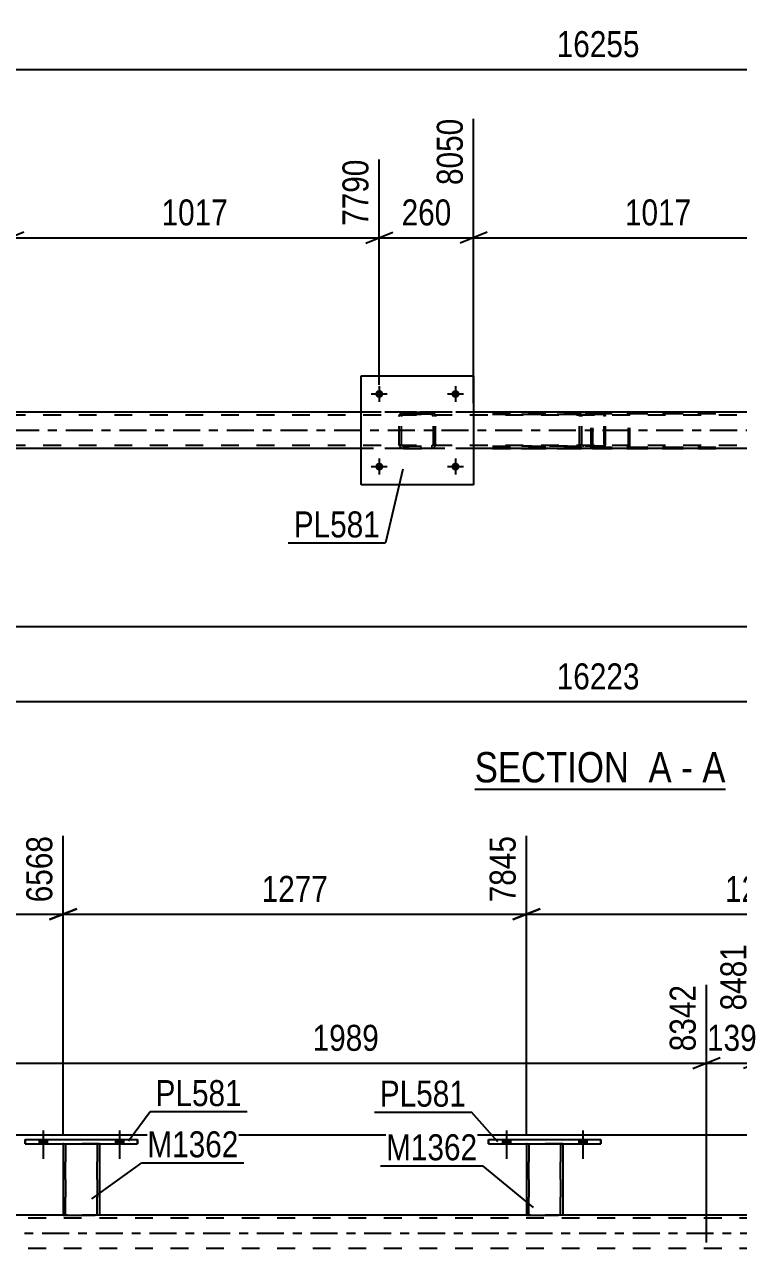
# Model space of a CAD drawing. Header units: millimetres. Extents: x 0 to 1757, y 0 to 560.
# Drawn here: x 1294 to 1372.7, y 425.1 to 560 of the extents above; entities that cross this region are included whole.
import ezdxf

# ---------------------------------------------------------------- set-up
doc = ezdxf.new("R2010")
doc.units = ezdxf.units.MM
doc.linetypes.add('DXK_LINE_DOT2', pattern=[3.9198, 1.9599, -1.9599])
doc.linetypes.add('DXK_LINE_DOT3', pattern=[5.9187, 2.979, -0.9799, 0.9799, -0.9799])
doc.styles.add('Arial Narrow', font='ARIALN.TTF', dxfattribs={"height": 0.2})

# ---------------------------------------------------------------- blocks, each defined once
blk = doc.blocks.new('Unknown-814276635-11 - 2523')
at = {"color": 6, "linetype": 'Continuous'}
blk.add_line((1343.64, 475.74), (1371.28, 475.74), dxfattribs=at)
at = {"color": 0, "linetype": 'Continuous'}
for points in [[(1361.75, 476.49), (1361.75, 479.99), (1343.64, 479.99), (1343.64, 476.49)], [(1365.35, 476.49), (1365.35, 479.99), (1362.8, 479.99), (1362.8, 476.49)], [(1367.68, 476.49), (1367.68, 479.99), (1366.4, 479.99), (1366.4, 476.49)], [(1371.28, 476.49), (1371.28, 479.99), (1368.73, 479.99), (1368.73, 476.49)]]:
    blk.add_wipeout(points, dxfattribs=at)
at = {"color": 7, "linetype": 'Continuous', "style": 'Arial Narrow'}
for s, p in [('SECTION ', (1343.64, 476.49)), ('A', (1362.8, 476.49)), ('A', (1368.73, 476.49)), ('-', (1366.4, 476.49))]:
    blk.add_text(s, height=3.34, dxfattribs=at).set_placement(p)
blk = doc.blocks.new('Part-814276635-2591 - 2523')
at = {"color": 7, "linetype": 'DXK_LINE_DOT2'}
for p, q in [((1356.52, 517.09), (1356.49, 516.96)), ((1356.49, 513.6), (1356.49, 516.96)), ((1356.66, 516.96), (1356.68, 517.03)), ((1356.66, 513.6), (1356.66, 516.96)), ((1356.68, 517.03), (1356.71, 517.08)), ((1356.83, 517.28), (1356.7, 517.26)), ((1356.71, 517.08), (1356.75, 517.1)), ((1356.75, 517.1), (1356.77, 517.11)), ((1356.77, 517.11), (1356.83, 517.12)), ((1356.83, 517.28), (1360.41, 517.28)), ((1356.83, 517.28), (1368.59, 517.28)), ((1356.83, 517.12), (1368.59, 517.12)), ((1356.83, 517.12), (1360.41, 517.12)), ((1360.41, 517.28), (1372.16, 517.28)), ((1360.54, 517.26), (1360.41, 517.28)), ((1360.41, 517.12), (1372.16, 517.12)), ((1360.41, 517.12), (1360.48, 517.11)), ((1360.48, 517.11), (1360.53, 517.08)), ((1360.53, 517.08), (1360.57, 517.03)), ((1360.57, 517.03), (1360.58, 516.96)), ((1360.58, 513.6), (1360.58, 516.96)), ((1360.75, 516.96), (1360.72, 517.09)), ((1360.75, 513.6), (1360.75, 516.96)), ((1356.49, 513.6), (1356.52, 513.48)), ((1356.68, 513.54), (1356.66, 513.6)), ((1356.71, 513.49), (1356.68, 513.54)), ((1356.7, 513.31), (1356.83, 513.28)), ((1356.71, 513.49), (1356.74, 513.47)), ((1356.74, 513.47), (1356.77, 513.46)), ((1356.77, 513.46), (1356.83, 513.44)), ((1356.83, 513.44), (1368.59, 513.44)), ((1356.83, 513.44), (1360.41, 513.44)), ((1356.83, 513.28), (1360.41, 513.28)), ((1356.83, 513.28), (1368.59, 513.28)), ((1360.48, 513.46), (1360.41, 513.44)), ((1360.41, 513.44), (1372.16, 513.44)), ((1360.41, 513.28), (1360.54, 513.31)), ((1360.41, 513.28), (1372.16, 513.28)), ((1360.53, 513.49), (1360.48, 513.46)), ((1360.57, 513.54), (1360.53, 513.49)), ((1360.58, 513.6), (1360.57, 513.54)), ((1360.72, 513.48), (1360.75, 513.6))]:
    blk.add_line(p, q, dxfattribs=at)
for centre, start, end in [((1360.42, 516.95), 24.3201, 69.2418), ((1356.82, 513.62), 204.3201, 249.2418), ((1360.42, 513.62), 290.7585, 335.6802)]:
    blk.add_arc(centre, 0.331, start, end, dxfattribs=at)
blk = doc.blocks.new('Part-814276635-2614 - 2523')
at = {"color": 7, "linetype": 'DXK_LINE_DOT2'}
for p, q in [((1670.42, 516.96), (1067.72, 516.96)), ((1670.42, 517.28), (1094.96, 517.28)), ((1343.52, 517.28), (1331.12, 517.28)), ((1670.42, 513.6), (1067.72, 513.6)), ((1650, 513.28), (1075.72, 513.28)), ((1343.52, 513.28), (1331.12, 513.28))]:
    blk.add_line(p, q, dxfattribs=at)
at = {"color": 2, "linetype": 'Continuous'}
for p, q in [((1331.12, 517.28), (1292.44, 517.28)), ((1382.2, 517.28), (1343.52, 517.28)), ((1331.12, 513.28), (1292.44, 513.28)), ((1382.2, 513.28), (1343.52, 513.28))]:
    blk.add_line(p, q, dxfattribs=at)
at = {"color": 7, "linetype": 'DXK_LINE_DOT3'}
blk.add_line((1067.72, 515.28), (1670.42, 515.28), dxfattribs=at)
blk = doc.blocks.new('Bolt-814276635-2749 - 2523')
at = {"linetype": 'Continuous'}
for points in [[(1333.56, 511.28, -1), (1332.68, 511.28, -1)], [(1341.96, 511.28, -1), (1341.08, 511.28, -1)]]:
    blk.add_hatch(color=1, dxfattribs=at).paths.add_polyline_path(points)
at = {"color": 1, "linetype": 'Continuous'}
for p, q in [((1332.24, 511.28), (1334, 511.28)), ((1333.12, 512.16), (1333.12, 510.4)), ((1340.64, 511.28), (1342.4, 511.28)), ((1341.52, 512.16), (1341.52, 510.4))]:
    blk.add_line(p, q, dxfattribs=at)
blk = doc.blocks.new('Part-814276635-2740 - 2523')
at = {"color": 7, "linetype": 'DXK_LINE_DOT2'}
for p, q in [((1335.32, 516.8), (1335.36, 516.99)), ((1335.36, 516.99), (1335.32, 516.8)), ((1335.32, 513.76), (1335.32, 516.8)), ((1335.58, 516.9), (1335.56, 516.8)), ((1335.56, 513.76), (1335.56, 516.8)), ((1335.58, 516.9), (1335.63, 516.97)), ((1335.63, 516.97), (1335.58, 516.9)), ((1335.62, 517.25), (1335.8, 517.28)), ((1335.8, 517.28), (1335.62, 517.25)), ((1335.63, 516.97), (1335.71, 517.03)), ((1335.71, 517.03), (1335.63, 516.97)), ((1335.71, 517.03), (1335.8, 517.04)), ((1335.8, 517.04), (1335.71, 517.03)), ((1335.8, 517.28), (1338.84, 517.28)), ((1335.8, 517.28), (1335.8, 517.28)), ((1335.8, 517.28), (1338.84, 517.28)), ((1335.8, 517.04), (1338.84, 517.04)), ((1335.8, 517.04), (1335.8, 517.04)), ((1338.84, 517.04), (1335.8, 517.04)), ((1338.84, 517.28), (1338.84, 517.28)), ((1338.84, 517.28), (1339.02, 517.25)), ((1339.02, 517.25), (1338.84, 517.28)), ((1338.84, 517.04), (1338.84, 517.04)), ((1338.84, 517.04), (1338.93, 517.03)), ((1338.93, 517.03), (1338.84, 517.04)), ((1338.93, 517.03), (1339.01, 516.97)), ((1339.01, 516.97), (1338.93, 517.03)), ((1339.01, 516.97), (1339.06, 516.9)), ((1339.08, 516.8), (1339.06, 516.9)), ((1339.08, 513.76), (1339.08, 516.8)), ((1339.28, 516.99), (1339.32, 516.8)), ((1339.32, 516.8), (1339.28, 516.99)), ((1339.32, 513.76), (1339.32, 516.8)), ((1335.36, 513.58), (1335.32, 513.76)), ((1335.32, 513.76), (1335.36, 513.58)), ((1335.58, 513.67), (1335.56, 513.76)), ((1335.63, 513.59), (1335.58, 513.67)), ((1335.8, 513.28), (1335.62, 513.32)), ((1335.62, 513.32), (1335.8, 513.28)), ((1335.71, 513.54), (1335.63, 513.59)), ((1335.63, 513.59), (1335.71, 513.54)), ((1335.8, 513.52), (1335.71, 513.54)), ((1335.71, 513.54), (1335.8, 513.52)), ((1335.8, 513.52), (1338.84, 513.52)), ((1335.8, 513.52), (1335.8, 513.52)), ((1335.8, 513.52), (1338.84, 513.52)), ((1335.8, 513.28), (1338.84, 513.28)), ((1335.8, 513.28), (1335.8, 513.28)), ((1335.8, 513.28), (1338.84, 513.28)), ((1338.93, 513.54), (1338.84, 513.52)), ((1338.84, 513.52), (1338.93, 513.54)), ((1338.84, 513.52), (1338.84, 513.52)), ((1339.02, 513.32), (1338.84, 513.28)), ((1338.84, 513.28), (1339.02, 513.32)), ((1338.84, 513.28), (1338.84, 513.28)), ((1339.01, 513.59), (1338.93, 513.54)), ((1338.93, 513.54), (1339.01, 513.59)), ((1339.06, 513.67), (1339.01, 513.59)), ((1339.01, 513.59), (1339.06, 513.67)), ((1339.08, 513.76), (1339.06, 513.67)), ((1339.32, 513.76), (1339.28, 513.58)), ((1339.28, 513.58), (1339.32, 513.76))]:
    blk.add_line(p, q, dxfattribs=at)
at = {"color": 7, "linetype": 'DXK_LINE_DOT3'}
blk.add_line((1337.32, 515.28), (1337.32, 515.28), dxfattribs=at)
at = {"color": 7, "linetype": 'DXK_LINE_DOT2'}
for centre, start, end in [((1335.8, 516.8), 112.5001, 157.5001), ((1335.8, 516.8), 112.5001, 157.5001), ((1338.84, 516.8), 22.5001, 67.5001), ((1338.84, 516.8), 22.5001, 67.5001), ((1335.8, 513.76), 202.5001, 247.5001), ((1335.8, 513.76), 202.5001, 247.5001), ((1338.84, 513.76), 292.5001, 337.5001), ((1338.84, 513.76), 292.5001, 337.5001)]:
    blk.add_arc(centre, 0.48, start, end, dxfattribs=at)
blk = doc.blocks.new('Bolt-814276635-2748 - 2523')
at = {"linetype": 'Continuous'}
for points in [[(1333.56, 519.28, -1), (1332.68, 519.28, -1)], [(1341.96, 519.28, -1), (1341.08, 519.28, -1)]]:
    blk.add_hatch(color=1, dxfattribs=at).paths.add_polyline_path(points)
at = {"color": 1, "linetype": 'Continuous'}
for p, q in [((1332.24, 519.28), (1334, 519.28)), ((1333.12, 520.16), (1333.12, 518.4)), ((1340.64, 519.28), (1342.4, 519.28)), ((1341.52, 520.16), (1341.52, 518.4))]:
    blk.add_line(p, q, dxfattribs=at)
blk = doc.blocks.new('Part-814276635-2759 - 2523')
at = {"color": 7, "linetype": 'DXK_LINE_DOT2'}
for p, q in [((1345.61, 517.28), (1355.68, 517.28)), ((1345.61, 517.04), (1355.68, 517.04)), ((1357.77, 517.28), (1348.8, 517.28)), ((1348.8, 517.04), (1357.77, 517.04)), ((1355.2, 516.94), (1355.18, 516.8)), ((1355.18, 513.76), (1355.18, 516.8)), ((1355.21, 516.99), (1355.2, 516.94)), ((1355.43, 516.8), (1355.45, 516.9)), ((1355.43, 513.76), (1355.43, 516.8)), ((1355.45, 516.9), (1355.5, 516.97)), ((1355.68, 517.28), (1355.49, 517.25)), ((1355.5, 516.97), (1355.58, 517.03)), ((1355.58, 517.03), (1355.68, 517.04)), ((1355.68, 517.28), (1357.77, 517.28)), ((1357.77, 517.04), (1355.68, 517.04)), ((1356.49, 517.28), (1356.49, 517.04)), ((1357.87, 517.25), (1357.77, 517.28)), ((1357.77, 517.04), (1357.82, 517.03)), ((1357.82, 517.03), (1357.87, 516.97)), ((1357.96, 517.14), (1357.87, 517.25)), ((1357.87, 516.97), (1357.9, 516.9)), ((1357.9, 516.9), (1357.91, 516.8)), ((1357.91, 513.76), (1357.91, 516.8)), ((1358.02, 516.99), (1357.96, 517.14)), ((1358.04, 516.8), (1358.02, 516.99)), ((1358.04, 513.76), (1358.04, 516.8)), ((1345.61, 513.52), (1356.49, 513.52)), ((1345.61, 513.28), (1355.68, 513.28)), ((1357.77, 513.52), (1348.8, 513.52)), ((1348.8, 513.28), (1357.77, 513.28)), ((1355.18, 513.76), (1355.19, 513.68)), ((1355.19, 513.68), (1355.21, 513.58)), ((1355.45, 513.67), (1355.43, 513.76)), ((1355.5, 513.59), (1355.45, 513.67)), ((1355.49, 513.32), (1355.68, 513.28)), ((1355.58, 513.54), (1355.5, 513.59)), ((1355.68, 513.52), (1355.58, 513.54)), ((1357.77, 513.28), (1355.68, 513.28)), ((1356.49, 513.28), (1356.49, 513.52)), ((1356.49, 513.52), (1357.77, 513.52)), ((1357.82, 513.54), (1357.77, 513.52)), ((1357.77, 513.28), (1357.87, 513.32)), ((1357.87, 513.59), (1357.82, 513.54)), ((1357.9, 513.67), (1357.87, 513.59)), ((1357.87, 513.32), (1357.96, 513.42)), ((1357.91, 513.76), (1357.9, 513.67)), ((1357.96, 513.42), (1358.02, 513.58)), ((1358.02, 513.58), (1358.04, 513.76))]:
    blk.add_line(p, q, dxfattribs=at)
blk.add_arc((1355.66, 513.78), 0.492, 203.8496, 248.806, dxfattribs=at)
blk = doc.blocks.new('Part-814276635-2807 - 2523')
at = {"color": 2, "linetype": 'Continuous'}
for p, q in [((1331.12, 509.28), (1331.12, 521.28)), ((1331.12, 521.28), (1343.52, 521.28)), ((1343.52, 521.28), (1343.52, 509.28)), ((1343.52, 509.28), (1331.12, 509.28))]:
    blk.add_line(p, q, dxfattribs=at)
blk = doc.blocks.new('Bolt-814276635-3551 - 3541')
at = {"linetype": 'Continuous'}
for points in [[(1295.63, 436.66), (1296.51, 436.66), (1296.51, 437.14), (1295.63, 437.14)], [(1304.03, 436.66), (1304.91, 436.66), (1304.91, 437.14), (1304.03, 437.14)]]:
    blk.add_hatch(color=1, dxfattribs=at).paths.add_polyline_path(points)
at = {"color": 1, "linetype": 'Continuous'}
for p, q in [((1295.63, 437.14), (1295.63, 436.66)), ((1296.07, 438.14), (1296.07, 435.02)), ((1296.51, 437.14), (1296.51, 436.66)), ((1304.03, 437.14), (1304.03, 436.66)), ((1304.47, 438.14), (1304.47, 435.02)), ((1304.91, 437.14), (1304.91, 436.66))]:
    blk.add_line(p, q, dxfattribs=at)
blk = doc.blocks.new('Bolt-814276635-3552 - 3541')
at = {"linetype": 'Continuous'}
for points in [[(1295.63, 436.66), (1296.51, 436.66), (1296.51, 437.14), (1295.63, 437.14)], [(1304.03, 436.66), (1304.91, 436.66), (1304.91, 437.14), (1304.03, 437.14)]]:
    blk.add_hatch(color=1, dxfattribs=at).paths.add_polyline_path(points)
at = {"color": 1, "linetype": 'Continuous'}
for p, q in [((1295.63, 437.14), (1295.63, 436.66)), ((1296.07, 438.14), (1296.07, 435.02)), ((1296.51, 437.14), (1296.51, 436.66)), ((1304.03, 437.14), (1304.03, 436.66)), ((1304.47, 438.14), (1304.47, 435.02)), ((1304.91, 437.14), (1304.91, 436.66))]:
    blk.add_line(p, q, dxfattribs=at)
blk = doc.blocks.new('Bolt-814276635-3555 - 3541')
at = {"linetype": 'Continuous'}
for points in [[(1346.71, 436.66), (1347.59, 436.66), (1347.59, 437.14), (1346.71, 437.14)], [(1355.11, 436.66), (1355.99, 436.66), (1355.99, 437.14), (1355.11, 437.14)]]:
    blk.add_hatch(color=1, dxfattribs=at).paths.add_polyline_path(points)
at = {"color": 1, "linetype": 'Continuous'}
for p, q in [((1346.71, 437.14), (1346.71, 436.66)), ((1347.15, 438.14), (1347.15, 435.02)), ((1347.59, 437.14), (1347.59, 436.66)), ((1355.11, 437.14), (1355.11, 436.66)), ((1355.55, 438.14), (1355.55, 435.02)), ((1355.99, 437.14), (1355.99, 436.66))]:
    blk.add_line(p, q, dxfattribs=at)
blk = doc.blocks.new('Part-814276635-3701 - 3541')
at = {"color": 2, "linetype": 'Continuous'}
for p, q in [((1349.35, 436.66), (1349.35, 428.82)), ((1353.35, 436.66), (1353.35, 428.82)), ((1349.35, 428.82), (1349.35, 428.82)), ((1349.35, 428.82), (1352.87, 428.82)), ((1353.21, 428.82), (1352.87, 428.82)), ((1353.31, 428.82), (1353.21, 428.82)), ((1353.35, 428.82), (1353.31, 428.82)), ((1353.35, 428.82), (1353.35, 428.82))]:
    blk.add_line(p, q, dxfattribs=at)
at = {"color": 7, "linetype": 'DXK_LINE_DOT2'}
for p, q in [((1353.35, 436.66), (1349.35, 436.66)), ((1349.35, 436.66), (1349.35, 428.82)), ((1349.35, 436.66), (1349.35, 436.66)), ((1349.59, 428.82), (1349.59, 436.66)), ((1349.59, 436.66), (1349.59, 428.82)), ((1353.11, 428.82), (1353.11, 436.66)), ((1353.11, 436.66), (1353.11, 428.82)), ((1353.35, 436.66), (1353.35, 436.66)), ((1353.35, 436.66), (1353.35, 436.66)), ((1353.35, 436.66), (1353.35, 428.82)), ((1349.35, 428.82), (1349.35, 428.82)), ((1349.59, 428.82), (1349.59, 428.82)), ((1349.83, 428.82), (1349.59, 428.82)), ((1349.83, 428.82), (1349.83, 428.82)), ((1349.83, 428.82), (1349.83, 428.82)), ((1353.05, 428.82), (1352.87, 428.82)), ((1353.21, 428.82), (1352.96, 428.82)), ((1353.09, 428.82), (1353.11, 428.82)), ((1353.11, 428.82), (1353.11, 428.82))]:
    blk.add_line(p, q, dxfattribs=at)
blk = doc.blocks.new('Bolt-814276635-3556 - 3541')
at = {"linetype": 'Continuous'}
for points in [[(1346.71, 436.66), (1347.59, 436.66), (1347.59, 437.14), (1346.71, 437.14)], [(1355.11, 436.66), (1355.99, 436.66), (1355.99, 437.14), (1355.11, 437.14)]]:
    blk.add_hatch(color=1, dxfattribs=at).paths.add_polyline_path(points)
at = {"color": 1, "linetype": 'Continuous'}
for p, q in [((1346.71, 437.14), (1346.71, 436.66)), ((1347.15, 438.14), (1347.15, 435.02)), ((1347.59, 437.14), (1347.59, 436.66)), ((1355.11, 437.14), (1355.11, 436.66)), ((1355.55, 438.14), (1355.55, 435.02)), ((1355.99, 437.14), (1355.99, 436.66))]:
    blk.add_line(p, q, dxfattribs=at)
blk = doc.blocks.new('Part-814276635-3641 - 3541')
at = {"color": 2, "linetype": 'Continuous'}
for p, q in [((1345.15, 436.66), (1345.15, 437.14)), ((1345.15, 437.14), (1345.15, 437.14)), ((1345.15, 437.14), (1357.55, 437.14)), ((1357.55, 437.14), (1357.55, 436.66)), ((1357.55, 437.14), (1357.55, 437.14)), ((1345.15, 436.66), (1345.15, 436.66)), ((1345.15, 436.66), (1357.55, 436.66)), ((1357.55, 436.66), (1357.55, 436.66))]:
    blk.add_line(p, q, dxfattribs=at)
at = {"color": 7, "linetype": 'DXK_LINE_DOT2'}
for p, q in [((1345.15, 437.14), (1345.15, 436.66)), ((1345.15, 437.14), (1357.55, 437.14)), ((1357.55, 436.66), (1357.55, 437.14)), ((1345.15, 436.66), (1357.55, 436.66))]:
    blk.add_line(p, q, dxfattribs=at)
blk = doc.blocks.new('Part-814276635-3681 - 3541')
at = {"color": 2, "linetype": 'Continuous'}
for p, q in [((1298.27, 436.66), (1298.27, 428.82)), ((1302.27, 436.66), (1302.27, 428.82)), ((1298.27, 428.82), (1298.27, 428.82)), ((1298.27, 428.82), (1301.79, 428.82)), ((1302.13, 428.82), (1301.79, 428.82)), ((1302.23, 428.82), (1302.13, 428.82)), ((1302.27, 428.82), (1302.23, 428.82)), ((1302.27, 428.82), (1302.27, 428.82))]:
    blk.add_line(p, q, dxfattribs=at)
at = {"color": 7, "linetype": 'DXK_LINE_DOT2'}
for p, q in [((1302.27, 436.66), (1298.27, 436.66)), ((1298.27, 436.66), (1298.27, 428.82)), ((1298.27, 436.66), (1298.27, 436.66)), ((1298.51, 428.82), (1298.51, 436.66)), ((1298.51, 436.66), (1298.51, 428.82)), ((1302.03, 428.82), (1302.03, 436.66)), ((1302.03, 436.66), (1302.03, 428.82)), ((1302.27, 436.66), (1302.27, 436.66)), ((1302.27, 436.66), (1302.27, 436.66)), ((1302.27, 436.66), (1302.27, 428.82)), ((1298.27, 428.82), (1298.27, 428.82)), ((1298.51, 428.82), (1298.51, 428.82)), ((1298.75, 428.82), (1298.51, 428.82)), ((1298.75, 428.82), (1298.75, 428.82)), ((1298.75, 428.82), (1298.75, 428.82)), ((1301.97, 428.82), (1301.79, 428.82)), ((1302.13, 428.82), (1301.88, 428.82)), ((1302.01, 428.82), (1302.03, 428.82)), ((1302.03, 428.82), (1302.03, 428.82))]:
    blk.add_line(p, q, dxfattribs=at)
blk = doc.blocks.new('Part-814276635-3686 - 3541')
at = {"color": 2, "linetype": 'Continuous'}
for p, q in [((1294.07, 436.66), (1294.07, 437.14)), ((1294.07, 437.14), (1294.07, 437.14)), ((1294.07, 437.14), (1306.47, 437.14)), ((1306.47, 437.14), (1306.47, 436.66)), ((1306.47, 437.14), (1306.47, 437.14)), ((1294.07, 436.66), (1294.07, 436.66)), ((1294.07, 436.66), (1306.47, 436.66)), ((1306.47, 436.66), (1306.47, 436.66))]:
    blk.add_line(p, q, dxfattribs=at)
at = {"color": 7, "linetype": 'DXK_LINE_DOT2'}
for p, q in [((1294.07, 437.14), (1294.07, 436.66)), ((1294.07, 437.14), (1306.47, 437.14)), ((1306.47, 436.66), (1306.47, 437.14)), ((1294.07, 436.66), (1306.47, 436.66))]:
    blk.add_line(p, q, dxfattribs=at)
blk = doc.blocks.new('Part-814276635-3827 - 3541')
at = {"color": 2, "linetype": 'Continuous'}
for p, q in [((1298.27, 428.82), (1251.19, 428.82)), ((1349.35, 428.82), (1302.27, 428.82)), ((1400.43, 428.82), (1353.35, 428.82))]:
    blk.add_line(p, q, dxfattribs=at)
at = {"color": 7, "linetype": 'DXK_LINE_DOT2'}
for p, q in [((1302.27, 428.82), (1298.27, 428.82)), ((1353.35, 428.82), (1349.35, 428.82)), ((1684.45, 428.5), (1035.53, 428.5)), ((1684.45, 425.14), (1035.53, 425.14))]:
    blk.add_line(p, q, dxfattribs=at)
at = {"color": 7, "linetype": 'DXK_LINE_DOT3'}
blk.add_line((1035.53, 426.82), (1684.45, 426.82), dxfattribs=at)
blk = doc.blocks.new('StraightDimension-814276635-2945 - 2523')
at = {"color": 7, "linetype": 'Continuous'}
blk.add_line((1043.45, 555.04), (1671.06, 555.04), dxfattribs=at)
at = {"color": 0}
blk.add_wipeout([(1362.42, 555.79), (1362.42, 559.99), (1352.08, 559.99), (1352.08, 555.79)], dxfattribs=at)
at = {"color": 3, "style": 'Arial Narrow'}
blk.add_text('16255', height=2.863, dxfattribs=at).set_placement((1352.68, 556.39))
blk = doc.blocks.new('StraightDimension-814276635-2968 - 2523')
at = {"color": 7, "linetype": 'Continuous'}
blk.add_line((1104.92, 493.68), (1670.42, 493.68), dxfattribs=at)
blk = doc.blocks.new('StraightDimension-814276635-3241 - 2523')
at = {"color": 7, "linetype": 'Continuous'}
for p, q in [((1343.52, 518.28), (1343.52, 549.61)), ((1384.2, 520.29), (1384.2, 545.11)), ((1345.02, 537.1), (1342.02, 535.9)), ((1382.7, 535.9), (1385.7, 537.1)), ((1343.52, 536.5), (1384.2, 536.5))]:
    blk.add_line(p, q, dxfattribs=at)
at = {"color": 0}
blk.add_wipeout([(1368.12, 537.25), (1368.12, 541.45), (1359.6, 541.45), (1359.6, 537.25)], dxfattribs=at)
at = {"color": 3, "style": 'Arial Narrow'}
blk.add_text('1017', height=2.863, dxfattribs=at).set_placement((1360.2, 537.85))
at = {"color": 0, "linetype": 'Continuous'}
blk.add_wipeout([(1383.6, 545.71), (1379.4, 545.71), (1379.4, 537.2), (1383.6, 537.2)], dxfattribs=at)
at = {"color": 3, "linetype": 'Continuous', "style": 'Arial Narrow'}
blk.add_text('9067', height=2.863, rotation=90.0002, dxfattribs=at).set_placement((1383, 537.8))
blk = doc.blocks.new('StraightDimension-814276635-3259 - 2523')
at = {"color": 7, "linetype": 'Continuous'}
for p, q in [((1343.52, 518.28), (1343.52, 549.61)), ((1333.12, 520.28), (1333.12, 545.11)), ((1331.62, 535.9), (1334.62, 537.1)), ((1345.02, 537.1), (1342.02, 535.9)), ((1333.12, 536.5), (1343.52, 536.5))]:
    blk.add_line(p, q, dxfattribs=at)
at = {"color": 0}
blk.add_wipeout([(1341.66, 537.25), (1341.66, 541.45), (1334.98, 541.45), (1334.98, 537.25)], dxfattribs=at)
at = {"color": 3, "style": 'Arial Narrow'}
blk.add_text('260', height=2.863, dxfattribs=at).set_placement((1335.58, 537.85))
at = {"color": 0, "linetype": 'Continuous'}
blk.add_wipeout([(1342.92, 550.21), (1338.72, 550.21), (1338.72, 541.7), (1342.92, 541.7)], dxfattribs=at)
at = {"color": 3, "linetype": 'Continuous', "style": 'Arial Narrow'}
blk.add_text('8050', height=2.863, rotation=90.0002, dxfattribs=at).set_placement((1342.32, 542.3))
blk = doc.blocks.new('StraightDimension-814276635-3277 - 2523')
at = {"color": 7, "linetype": 'Continuous'}
for p, q in [((1292.44, 518.28), (1292.44, 549.61)), ((1333.12, 520.28), (1333.12, 545.11)), ((1293.94, 537.1), (1290.94, 535.9)), ((1331.62, 535.9), (1334.62, 537.1)), ((1292.44, 536.5), (1333.12, 536.5))]:
    blk.add_line(p, q, dxfattribs=at)
at = {"color": 0}
blk.add_wipeout([(1317.04, 537.25), (1317.04, 541.45), (1308.52, 541.45), (1308.52, 537.25)], dxfattribs=at)
at = {"color": 3, "style": 'Arial Narrow'}
blk.add_text('1017', height=2.863, dxfattribs=at).set_placement((1309.12, 537.85))
at = {"color": 0, "linetype": 'Continuous'}
blk.add_wipeout([(1332.52, 545.71), (1328.32, 545.71), (1328.32, 537.2), (1332.52, 537.2)], dxfattribs=at)
at = {"color": 3, "linetype": 'Continuous', "style": 'Arial Narrow'}
blk.add_text('7790', height=2.863, rotation=90.0002, dxfattribs=at).set_placement((1331.92, 537.8))
blk = doc.blocks.new('StraightDimension-814276635-3491 - 2523')
at = {"color": 7, "linetype": 'Continuous'}
blk.add_line((1044.09, 485.39), (1670.42, 485.39), dxfattribs=at)
at = {"color": 0}
blk.add_wipeout([(1362.43, 486.14), (1362.43, 490.34), (1352.08, 490.34), (1352.08, 486.14)], dxfattribs=at)
at = {"color": 3, "style": 'Arial Narrow'}
blk.add_text('16223', height=2.863, dxfattribs=at).set_placement((1352.68, 486.74))
blk = doc.blocks.new('StraightDimension-814276635-4844 - 3541')
at = {"color": 7, "linetype": 'Continuous'}
for p, q in [((1247.19, 437.66), (1247.19, 470.6)), ((1298.27, 437.66), (1298.27, 470.6)), ((1248.69, 462.58), (1245.69, 461.38)), ((1296.77, 461.38), (1299.77, 462.58)), ((1247.19, 461.98), (1298.27, 461.98))]:
    blk.add_line(p, q, dxfattribs=at)
at = {"color": 0}
blk.add_wipeout([(1276.98, 462.73), (1276.98, 466.93), (1268.47, 466.93), (1268.47, 462.73)], dxfattribs=at)
at = {"color": 3, "style": 'Arial Narrow'}
blk.add_text('1277', height=2.863, dxfattribs=at).set_placement((1269.07, 463.33))
at = {"color": 0, "linetype": 'Continuous'}
blk.add_wipeout([(1297.67, 471.2), (1293.47, 471.2), (1293.47, 462.68), (1297.67, 462.68)], dxfattribs=at)
at = {"color": 3, "linetype": 'Continuous', "style": 'Arial Narrow'}
blk.add_text('6568', height=2.863, rotation=90.0002, dxfattribs=at).set_placement((1297.07, 463.28))
blk = doc.blocks.new('StraightDimension-814276635-4854 - 3541')
at = {"color": 7, "linetype": 'Continuous'}
for p, q in [((1298.27, 437.66), (1298.27, 470.6)), ((1349.35, 437.66), (1349.35, 470.6)), ((1299.77, 462.58), (1296.77, 461.38)), ((1347.85, 461.38), (1350.85, 462.58)), ((1298.27, 461.98), (1349.35, 461.98))]:
    blk.add_line(p, q, dxfattribs=at)
at = {"color": 0}
blk.add_wipeout([(1328.06, 462.73), (1328.06, 466.93), (1319.55, 466.93), (1319.55, 462.73)], dxfattribs=at)
at = {"color": 3, "style": 'Arial Narrow'}
blk.add_text('1277', height=2.863, dxfattribs=at).set_placement((1320.15, 463.33))
at = {"color": 0, "linetype": 'Continuous'}
blk.add_wipeout([(1348.75, 471.2), (1344.55, 471.2), (1344.55, 462.68), (1348.75, 462.68)], dxfattribs=at)
at = {"color": 3, "linetype": 'Continuous', "style": 'Arial Narrow'}
blk.add_text('7845', height=2.863, rotation=90.0002, dxfattribs=at).set_placement((1348.15, 463.28))
blk = doc.blocks.new('StraightDimension-814276635-4561 - 3541')
at = {"color": 7, "linetype": 'Continuous'}
for p, q in [((1374.78, 425.82), (1374.78, 458.68)), ((1369.2, 425.82), (1369.2, 454.18)), ((1367.7, 444.97), (1370.7, 446.17)), ((1369.2, 445.57), (1374.78, 445.57)), ((1376.28, 446.17), (1373.28, 444.97))]:
    blk.add_line(p, q, dxfattribs=at)
at = {"color": 0}
blk.add_wipeout([(1375.33, 446.32), (1375.33, 450.52), (1368.65, 450.52), (1368.65, 446.32)], dxfattribs=at)
at = {"color": 3, "style": 'Arial Narrow'}
blk.add_text('139', height=2.863, dxfattribs=at).set_placement((1369.25, 446.92))
at = {"color": 0, "linetype": 'Continuous'}
blk.add_wipeout([(1374.18, 459.28), (1369.98, 459.28), (1369.98, 450.77), (1374.18, 450.77)], dxfattribs=at)
at = {"color": 3, "linetype": 'Continuous', "style": 'Arial Narrow'}
blk.add_text('8481', height=2.863, rotation=90.0002, dxfattribs=at).set_placement((1373.58, 451.37))
blk = doc.blocks.new('StraightDimension-814276635-4018 - 3541')
at = {"color": 7, "linetype": 'Continuous'}
blk.add_line((1676.81, 437.62), (1015.68, 437.62), dxfattribs=at)
blk = doc.blocks.new('StraightDimension-814276635-4542 - 3541')
at = {"color": 7, "linetype": 'Continuous'}
for p, q in [((1289.64, 425.82), (1289.64, 458.68)), ((1369.2, 425.82), (1369.2, 454.18)), ((1291.14, 446.17), (1288.14, 444.97)), ((1289.64, 445.57), (1369.2, 445.57)), ((1367.7, 444.97), (1370.7, 446.17))]:
    blk.add_line(p, q, dxfattribs=at)
at = {"color": 0}
blk.add_wipeout([(1333.68, 446.32), (1333.68, 450.52), (1325.17, 450.52), (1325.17, 446.32)], dxfattribs=at)
at = {"color": 3, "style": 'Arial Narrow'}
blk.add_text('1989', height=2.863, dxfattribs=at).set_placement((1325.77, 446.92))
at = {"color": 0, "linetype": 'Continuous'}
blk.add_wipeout([(1368.6, 454.78), (1364.4, 454.78), (1364.4, 446.27), (1368.6, 446.27)], dxfattribs=at)
at = {"color": 3, "linetype": 'Continuous', "style": 'Arial Narrow'}
blk.add_text('8342', height=2.863, rotation=90.0002, dxfattribs=at).set_placement((1368, 446.87))
blk = doc.blocks.new('StraightDimension-814276635-4864 - 3541')
at = {"color": 7, "linetype": 'Continuous'}
for p, q in [((1349.35, 437.66), (1349.35, 470.6)), ((1400.43, 437.66), (1400.43, 470.6)), ((1350.85, 462.58), (1347.85, 461.38)), ((1398.93, 461.38), (1401.93, 462.58)), ((1349.35, 461.98), (1400.43, 461.98))]:
    blk.add_line(p, q, dxfattribs=at)
at = {"color": 0}
blk.add_wipeout([(1379.15, 462.73), (1379.15, 466.93), (1370.63, 466.93), (1370.63, 462.73)], dxfattribs=at)
at = {"color": 3, "style": 'Arial Narrow'}
blk.add_text('1277', height=2.863, dxfattribs=at).set_placement((1371.23, 463.33))
at = {"color": 0, "linetype": 'Continuous'}
blk.add_wipeout([(1399.83, 471.2), (1395.63, 471.2), (1395.63, 462.68), (1399.83, 462.68)], dxfattribs=at)
at = {"color": 3, "linetype": 'Continuous', "style": 'Arial Narrow'}
blk.add_text('9122', height=2.863, rotation=90.0002, dxfattribs=at).set_placement((1399.23, 463.28))
blk = doc.blocks.new('Mark-814276635-2803 - 2523')
at = {"color": 0}
blk.add_wipeout([(1333.19, 503.48), (1333.19, 506.48), (1323.69, 506.48), (1323.69, 503.48)], dxfattribs=at)
blk.add_wipeout([(1333.19, 503.48), (1333.19, 506.48), (1323.69, 506.48), (1323.69, 503.48)], dxfattribs=at)
at = {"color": 30, "linetype": 'Continuous'}
for p in [(1335.72, 511), (1323.09, 502.88)]:
    blk.add_line(p, (1333.79, 502.88), dxfattribs=at)
at = {"color": 3, "style": 'Arial Narrow'}
blk.add_text('PL581', height=2.863, dxfattribs=at).set_placement((1323.69, 503.48))
blk = doc.blocks.new('Mark-814276635-3697 - 3541')
at = {"color": 0}
blk.add_wipeout([(1343.93, 434.86), (1343.93, 437.86), (1333.87, 437.86), (1333.87, 434.86)], dxfattribs=at)
blk.add_wipeout([(1343.93, 434.86), (1343.93, 437.86), (1333.87, 437.86), (1333.87, 434.86)], dxfattribs=at)
at = {"color": 30, "linetype": 'Continuous'}
for p in [(1333.27, 434.26), (1350.11, 429.65)]:
    blk.add_line(p, (1344.53, 434.26), dxfattribs=at)
at = {"color": 3, "style": 'Arial Narrow'}
blk.add_text('M1362', height=2.863, dxfattribs=at).set_placement((1333.87, 434.86))
blk = doc.blocks.new('Mark-814276635-3637 - 3541')
at = {"color": 0}
blk.add_wipeout([(1342.69, 440.77), (1342.69, 443.77), (1333.18, 443.77), (1333.18, 440.77)], dxfattribs=at)
blk.add_wipeout([(1342.69, 440.77), (1342.69, 443.77), (1333.18, 443.77), (1333.18, 440.77)], dxfattribs=at)
at = {"color": 30, "linetype": 'Continuous'}
for p in [(1332.58, 440.17), (1346.17, 436.88)]:
    blk.add_line(p, (1343.29, 440.17), dxfattribs=at)
at = {"color": 3, "style": 'Arial Narrow'}
blk.add_text('PL581', height=2.863, dxfattribs=at).set_placement((1333.18, 440.77))
blk = doc.blocks.new('Mark-814276635-3677 - 3541')
at = {"color": 0}
blk.add_wipeout([(1317.6, 435.19), (1317.6, 438.19), (1307.55, 438.19), (1307.55, 435.19)], dxfattribs=at)
blk.add_wipeout([(1317.6, 435.19), (1317.6, 438.19), (1307.55, 438.19), (1307.55, 435.19)], dxfattribs=at)
at = {"color": 30, "linetype": 'Continuous'}
for p, q in [((1301.43, 430.62), (1306.95, 434.59)), ((1306.95, 434.59), (1318.2, 434.59))]:
    blk.add_line(p, q, dxfattribs=at)
at = {"color": 3, "style": 'Arial Narrow'}
blk.add_text('M1362', height=2.863, dxfattribs=at).set_placement((1307.55, 435.19))
blk = doc.blocks.new('Mark-814276635-3682 - 3541')
at = {"color": 0}
blk.add_wipeout([(1317.97, 440.83), (1317.97, 443.83), (1308.46, 443.83), (1308.46, 440.83)], dxfattribs=at)
blk.add_wipeout([(1317.97, 440.83), (1317.97, 443.83), (1308.46, 443.83), (1308.46, 440.83)], dxfattribs=at)
at = {"color": 30, "linetype": 'Continuous'}
for p, q in [((1305.49, 437.01), (1307.86, 440.23)), ((1307.86, 440.23), (1318.57, 440.23))]:
    blk.add_line(p, q, dxfattribs=at)
at = {"color": 3, "style": 'Arial Narrow'}
blk.add_text('PL581', height=2.863, dxfattribs=at).set_placement((1308.46, 440.83))

msp = doc.modelspace()

# ---------------------------------------------------------------- block references
for name in ['StraightDimension-814276635-2945 - 2523', 'Part-814276635-2807 - 2523', 'Part-814276635-2614 - 2523', 'Bolt-814276635-2748 - 2523', 'Part-814276635-2740 - 2523', 'Part-814276635-2759 - 2523', 'Part-814276635-2591 - 2523', 'Bolt-814276635-2749 - 2523', 'Unknown-814276635-11 - 2523', 'Part-814276635-3686 - 3541', 'Bolt-814276635-3551 - 3541', 'Bolt-814276635-3552 - 3541', 'Part-814276635-3641 - 3541', 'Bolt-814276635-3555 - 3541', 'Bolt-814276635-3556 - 3541', 'Part-814276635-3681 - 3541', 'Part-814276635-3701 - 3541', 'Part-814276635-3827 - 3541']:
    msp.add_blockref(name, (0, 0))

# ---------------------------------------------------------------- next in the draw order: block references
for name in ['StraightDimension-814276635-3241 - 2523', 'StraightDimension-814276635-2968 - 2523', 'StraightDimension-814276635-4844 - 3541', 'StraightDimension-814276635-4561 - 3541']:
    msp.add_blockref(name, (0, 0))

# ---------------------------------------------------------------- next in the draw order: block references
for name in ['StraightDimension-814276635-3259 - 2523', 'StraightDimension-814276635-3491 - 2523', 'StraightDimension-814276635-4854 - 3541']:
    msp.add_blockref(name, (0, 0))

# ---------------------------------------------------------------- next in the draw order: block references
for name in ['StraightDimension-814276635-3277 - 2523', 'Mark-814276635-2803 - 2523', 'StraightDimension-814276635-4018 - 3541']:
    msp.add_blockref(name, (0, 0))

# ---------------------------------------------------------------- next in the draw order: block references
msp.add_blockref('StraightDimension-814276635-4542 - 3541', (0, 0))

# ---------------------------------------------------------------- next in the draw order: block references
for name in ['StraightDimension-814276635-4864 - 3541', 'Mark-814276635-3677 - 3541']:
    msp.add_blockref(name, (0, 0))

# ---------------------------------------------------------------- next in the draw order: block references
for name in ['Mark-814276635-3682 - 3541', 'Mark-814276635-3697 - 3541']:
    msp.add_blockref(name, (0, 0))

# ---------------------------------------------------------------- next in the draw order: block references
msp.add_blockref('Mark-814276635-3637 - 3541', (0, 0))

doc.saveas('drawing.dxf')
